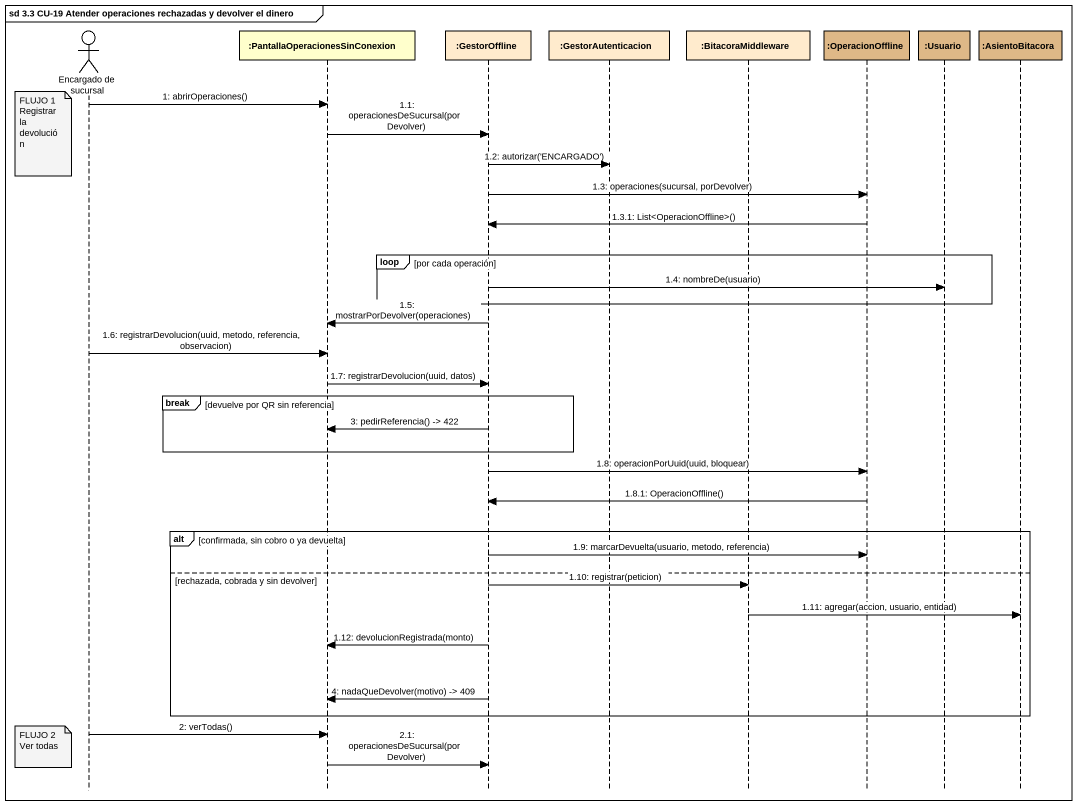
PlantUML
@startuml
mainframe sd 3.3 CU-19 Atender operaciones rechazadas y devolver el dinero
hide footbox
actor "Encargado de sucursal" as Encargado_de_sucursal
participant ":PantallaOperacionesSinConexion" as PantallaOperacionesSinConexi
participant ":GestorOffline" as GestorOffline #FFEBCD
participant ":GestorAutenticacion" as GestorAutenticacion #FFEBCD
participant ":BitacoraMiddleware" as BitacoraMiddleware #FFEBCD
participant ":OperacionOffline" as OperacionOffline #DEB887
participant ":Usuario" as Usuario #DEB887
participant ":AsientoBitacora" as AsientoBitacora #DEB887

Encargado_de_sucursal -> PantallaOperacionesSinConexi : 1: abrirOperaciones()
note left of Encargado_de_sucursal
  FLUJO 1
  Registrar la devolución
end note
PantallaOperacionesSinConexi -> GestorOffline : 1.1: operacionesDeSucursal(porDevolver)
GestorOffline -> GestorAutenticacion : 1.2: autorizar('ENCARGADO')
GestorOffline -> OperacionOffline : 1.3: operaciones(sucursal, porDevolver)
OperacionOffline -> GestorOffline : 1.3.1: List<OperacionOffline>()
loop por cada operación
  GestorOffline -> Usuario : 1.4: nombreDe(usuario)
end
GestorOffline -> PantallaOperacionesSinConexi : 1.5: mostrarPorDevolver(operaciones)
Encargado_de_sucursal -> PantallaOperacionesSinConexi : 1.6: registrarDevolucion(uuid, metodo, referencia, observacion)
PantallaOperacionesSinConexi -> GestorOffline : 1.7: registrarDevolucion(uuid, datos)
break devuelve por QR sin referencia
  GestorOffline -> PantallaOperacionesSinConexi : 3: pedirReferencia() -> 422
end
GestorOffline -> OperacionOffline : 1.8: operacionPorUuid(uuid, bloquear)
OperacionOffline -> GestorOffline : 1.8.1: OperacionOffline()
alt confirmada, sin cobro o ya devuelta
  GestorOffline -> OperacionOffline : 1.9: marcarDevuelta(usuario, metodo, referencia)
else rechazada, cobrada y sin devolver
  GestorOffline -> BitacoraMiddleware : 1.10: registrar(peticion)
  BitacoraMiddleware -> AsientoBitacora : 1.11: agregar(accion, usuario, entidad)
  GestorOffline -> PantallaOperacionesSinConexi : 1.12: devolucionRegistrada(monto)
  GestorOffline -> PantallaOperacionesSinConexi : 4: nadaQueDevolver(motivo) -> 409
end
Encargado_de_sucursal -> PantallaOperacionesSinConexi : 2: verTodas()
note left of Encargado_de_sucursal
  FLUJO 2
  Ver todas
end note
PantallaOperacionesSinConexi -> GestorOffline : 2.1: operacionesDeSucursal(porDevolver)
@enduml
